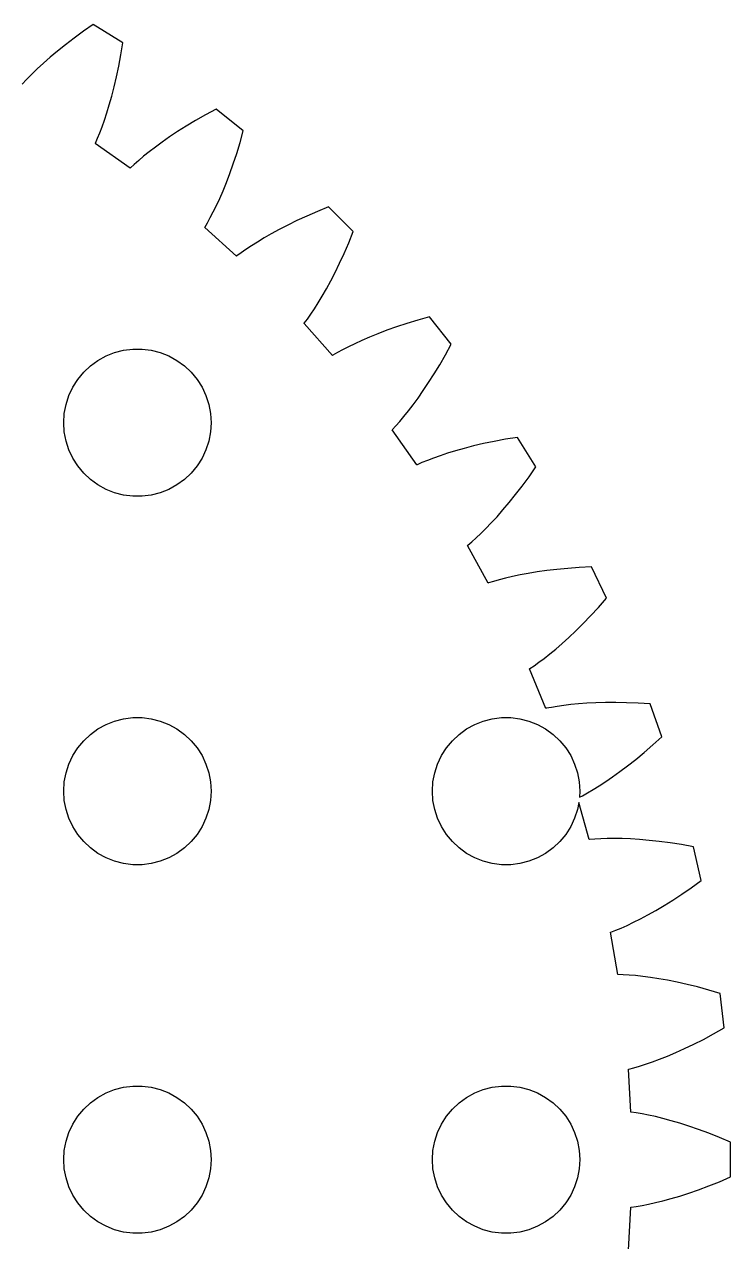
# Model space of a CAD drawing. Header units: metres. Extents: x -54 to 54, y -54 to 54.
# Drawn here: x 25.4 to 54.14, y -3.34 to 46.22 of the extents above; entities that cross this region are included whole.
import ezdxf

# ---------------------------------------------------------------- set-up
doc = ezdxf.new("R2010")
doc.units = ezdxf.units.M

msp = doc.modelspace()

# ---------------------------------------------------------------- linework, layer by layer
for p, q in [((28.2038, 46.2158), (27.7992, 45.9333)), ((29.4018, 45.463), (28.2038, 46.2158)), ((27.4215, 45.6567), (27.0705, 45.3871)), ((27.7992, 45.9333), (27.4215, 45.6567)), ((26.7454, 45.1255), (26.4457, 44.873)), ((27.0705, 45.3871), (26.7454, 45.1255)), ((29.3229, 44.9759), (29.4018, 45.463)), ((26.1709, 44.6306), (25.9204, 44.3992)), ((26.4457, 44.873), (26.1709, 44.6306)), ((29.2375, 44.5157), (29.3229, 44.9759)), ((25.6934, 44.1799), (25.4894, 43.9736)), ((25.9204, 44.3992), (25.6934, 44.1799)), ((29.1469, 44.0824), (29.2375, 44.5157)), ((25.4894, 43.9736), (25.3075, 43.7811)), ((28.9548, 43.2965), (29.0523, 43.676)), ((29.0523, 43.676), (29.1469, 44.0824)), ((28.8556, 42.9437), (28.9548, 43.2965)), ((28.7559, 42.6176), (28.8556, 42.9437)), ((33.201, 42.7674), (32.7673, 42.532)), ((34.3072, 41.8852), (33.201, 42.7674)), ((28.5594, 42.0445), (28.6568, 42.3179)), ((28.6568, 42.3179), (28.7559, 42.6176)), ((32.3611, 42.2994), (31.982, 42.0708)), ((32.7673, 42.532), (32.3611, 42.2994)), ((28.3744, 41.5755), (28.4649, 41.7972)), ((28.4649, 41.7972), (28.5594, 42.0445)), ((31.3036, 41.6299), (31.0034, 41.4198)), ((31.6297, 41.8473), (31.3036, 41.6299)), ((31.982, 42.0708), (31.6297, 41.8473)), ((34.1742, 41.41), (34.3072, 41.8852)), ((28.2835, 41.3711), (28.2891, 41.3792)), ((29.7056, 40.357), (28.2835, 41.3711)), ((28.2891, 41.3792), (28.3744, 41.5755)), ((30.7286, 41.2179), (30.4785, 41.0254)), ((31.0034, 41.4198), (30.7286, 41.2179)), ((34.0379, 40.9622), (34.1742, 41.41)), ((30.0503, 40.6723), (29.8709, 40.5137)), ((30.2526, 40.8432), (30.0503, 40.6723)), ((30.4785, 41.0254), (30.2526, 40.8432)), ((33.8993, 40.5418), (34.0379, 40.9622)), ((29.7139, 40.3683), (29.7056, 40.357)), ((29.8709, 40.5137), (29.7139, 40.3683)), ((33.6205, 39.7823), (33.7598, 40.1485)), ((33.7598, 40.1485), (33.8993, 40.5418)), ((33.4824, 39.4429), (33.6205, 39.7823)), ((33.3467, 39.13), (33.4824, 39.4429)), ((33.0873, 38.5825), (33.2147, 38.8433)), ((33.2147, 38.8433), (33.3467, 39.13)), ((37.7806, 38.7811), (37.3233, 38.5958)), ((38.7811, 37.7806), (37.7806, 38.7811)), ((32.851, 38.1371), (32.9657, 38.3473)), ((32.9657, 38.3473), (33.0873, 38.5825)), ((36.4913, 38.2254), (36.1162, 38.0428)), ((36.8936, 38.4101), (36.4913, 38.2254)), ((37.3233, 38.5958), (36.8936, 38.4101)), ((32.7377, 37.9442), (32.7442, 37.9517)), ((34.0373, 36.7773), (32.7377, 37.9442)), ((32.7442, 37.9517), (32.851, 38.1371)), ((35.446, 37.688), (35.1503, 37.5182)), ((35.7679, 37.8633), (35.446, 37.688)), ((36.1162, 38.0428), (35.7679, 37.8633)), ((38.5958, 37.3233), (38.7811, 37.7806)), ((34.6353, 37.1991), (34.4152, 37.052)), ((34.8802, 37.3549), (34.6353, 37.1991)), ((35.1503, 37.5182), (34.8802, 37.3549)), ((38.4101, 36.8936), (38.5958, 37.3233)), ((34.0469, 36.7876), (34.0373, 36.7773)), ((34.2192, 36.9144), (34.0469, 36.7876)), ((34.4152, 37.052), (34.2192, 36.9144)), ((38.2254, 36.4913), (38.4101, 36.8936)), ((38.0428, 36.1162), (38.2254, 36.4913)), ((37.688, 35.446), (37.8633, 35.7679)), ((37.8633, 35.7679), (38.0428, 36.1162)), ((37.5182, 35.1503), (37.688, 35.446)), ((37.1991, 34.6353), (37.3549, 34.8802)), ((37.3549, 34.8802), (37.5182, 35.1503)), ((36.7876, 34.0469), (36.9144, 34.2192)), ((36.9144, 34.2192), (37.052, 34.4152)), ((37.052, 34.4152), (37.1991, 34.6353)), ((41.8852, 34.3072), (41.41, 34.1742)), ((42.7674, 33.201), (41.8852, 34.3072)), ((36.7803, 34.0402), (36.7876, 34.0469)), ((37.9411, 32.735), (36.7803, 34.0402)), ((40.1485, 33.7598), (39.7823, 33.6205)), ((40.5418, 33.8993), (40.1485, 33.7598)), ((40.9622, 34.0379), (40.5418, 33.8993)), ((41.41, 34.1742), (40.9622, 34.0379)), ((38.8433, 33.2147), (38.5825, 33.0873)), ((39.13, 33.3467), (38.8433, 33.2147)), ((39.4429, 33.4824), (39.13, 33.3467)), ((39.7823, 33.6205), (39.4429, 33.4824)), ((28.3925, 32.533), (28.7227, 32.7145)), ((28.7227, 32.7145), (29.0729, 32.8532)), ((29.0729, 32.8532), (29.4379, 32.9469)), ((29.4379, 32.9469), (29.8116, 32.9941)), ((29.8116, 32.9941), (30.1884, 32.9941)), ((30.1884, 32.9941), (30.5621, 32.9469)), ((30.5621, 32.9469), (30.927, 32.8532)), ((30.927, 32.8532), (31.2773, 32.7145)), ((31.2773, 32.7145), (31.6075, 32.533)), ((37.9517, 32.7442), (37.9411, 32.735)), ((38.1371, 32.851), (37.9517, 32.7442)), ((38.3473, 32.9657), (38.1371, 32.851)), ((38.5825, 33.0873), (38.3473, 32.9657)), ((42.2994, 32.3611), (42.532, 32.7673)), ((42.532, 32.7673), (42.7674, 33.201)), ((27.8131, 32.0536), (28.0877, 32.3115)), ((28.0877, 32.3115), (28.3925, 32.533)), ((31.6075, 32.533), (31.9123, 32.3115)), ((31.9123, 32.3115), (32.1869, 32.0536)), ((42.0708, 31.982), (42.2994, 32.3611)), ((27.3711, 31.4453), (27.5729, 31.7634)), ((27.5729, 31.7634), (27.8131, 32.0536)), ((32.1869, 32.0536), (32.427, 31.7634)), ((32.427, 31.7634), (32.6289, 31.4453)), ((41.8473, 31.6297), (42.0708, 31.982)), ((27.2107, 31.1044), (27.3711, 31.4453)), ((32.6289, 31.4453), (32.7893, 31.1044)), ((41.4198, 31.0034), (41.6299, 31.3036)), ((41.6299, 31.3036), (41.8473, 31.6297)), ((27.0237, 30.376), (27.0942, 30.7461)), ((27.0942, 30.7461), (27.2107, 31.1044)), ((32.7893, 31.1044), (32.9057, 30.7461)), ((32.9057, 30.7461), (32.9763, 30.376)), ((41.0254, 30.4785), (41.2179, 30.7286)), ((41.2179, 30.7286), (41.4198, 31.0034)), ((27, 30), (27.0237, 30.376)), ((32.9763, 30.376), (33, 30)), ((40.6723, 30.0503), (40.8432, 30.2526)), ((40.8432, 30.2526), (41.0254, 30.4785)), ((27.0237, 29.624), (27, 30)), ((33, 30), (32.9763, 29.624)), ((40.3683, 29.7139), (40.5137, 29.8709)), ((40.5137, 29.8709), (40.6723, 30.0503)), ((27.0942, 29.2539), (27.0237, 29.624)), ((27.2107, 28.8956), (27.0942, 29.2539)), ((32.9057, 29.2539), (32.7893, 28.8956)), ((32.9763, 29.624), (32.9057, 29.2539)), ((40.3603, 29.708), (40.3683, 29.7139)), ((41.3677, 28.2811), (40.3603, 29.708)), ((44.9759, 29.3229), (44.5157, 29.2375)), ((45.463, 29.4018), (44.9759, 29.3229)), ((46.2158, 28.2038), (45.463, 29.4018)), ((27.3711, 28.5547), (27.2107, 28.8956)), ((32.7893, 28.8956), (32.6289, 28.5547)), ((42.6176, 28.7559), (42.3179, 28.6568)), ((42.9437, 28.8556), (42.6176, 28.7559)), ((43.2965, 28.9548), (42.9437, 28.8556)), ((43.676, 29.0523), (43.2965, 28.9548)), ((44.0824, 29.1469), (43.676, 29.0523)), ((44.5157, 29.2375), (44.0824, 29.1469)), ((27.5729, 28.2366), (27.3711, 28.5547)), ((32.6289, 28.5547), (32.427, 28.2366)), ((41.3792, 28.2891), (41.3677, 28.2811)), ((41.5755, 28.3744), (41.3792, 28.2891)), ((41.7972, 28.4649), (41.5755, 28.3744)), ((42.0445, 28.5594), (41.7972, 28.4649)), ((42.3179, 28.6568), (42.0445, 28.5594)), ((27.8131, 27.9464), (27.5729, 28.2366)), ((28.0877, 27.6884), (27.8131, 27.9464)), ((32.1869, 27.9464), (31.9123, 27.6884)), ((32.427, 28.2366), (32.1869, 27.9464)), ((45.6567, 27.4215), (45.9333, 27.7992)), ((45.9333, 27.7992), (46.2158, 28.2038)), ((28.3925, 27.467), (28.0877, 27.6884)), ((28.7227, 27.2855), (28.3925, 27.467)), ((29.0729, 27.1468), (28.7227, 27.2855)), ((31.2773, 27.2855), (30.927, 27.1468)), ((31.6075, 27.467), (31.2773, 27.2855)), ((31.9123, 27.6884), (31.6075, 27.467)), ((45.3871, 27.0705), (45.6567, 27.4215)), ((29.4379, 27.0531), (29.0729, 27.1468)), ((29.8116, 27.0059), (29.4379, 27.0531)), ((30.1884, 27.0059), (29.8116, 27.0059)), ((30.5621, 27.0531), (30.1884, 27.0059)), ((30.927, 27.1468), (30.5621, 27.0531)), ((45.1255, 26.7454), (45.3871, 27.0705)), ((44.6306, 26.1709), (44.873, 26.4457)), ((44.873, 26.4457), (45.1255, 26.7454)), ((44.1799, 25.6934), (44.3992, 25.9204)), ((44.3992, 25.9204), (44.6306, 26.1709)), ((43.6034, 25.147), (43.7811, 25.3075)), ((43.7811, 25.3075), (43.9736, 25.4894)), ((43.9736, 25.4894), (44.1799, 25.6934)), ((43.4328, 25.0023), (43.4414, 25.0072)), ((44.274, 23.4716), (43.4328, 25.0023)), ((43.4414, 25.0072), (43.6034, 25.147)), ((45.5693, 23.8034), (45.2604, 23.7385)), ((45.9045, 23.866), (45.5693, 23.8034)), ((46.2661, 23.9251), (45.9045, 23.866)), ((46.6542, 23.9795), (46.2661, 23.9251)), ((47.0686, 24.028), (46.6542, 23.9795)), ((47.5093, 24.0695), (47.0686, 24.028)), ((47.9762, 24.1028), (47.5093, 24.0695)), ((48.4691, 24.1267), (47.9762, 24.1028)), ((49.083, 22.8519), (48.4691, 24.1267)), ((44.2864, 23.4782), (44.274, 23.4716)), ((44.491, 23.541), (44.2864, 23.4782)), ((44.7214, 23.6061), (44.491, 23.541)), ((44.9778, 23.6723), (44.7214, 23.6061)), ((45.2604, 23.7385), (44.9778, 23.6723)), ((48.757, 22.4815), (49.083, 22.8519)), ((48.4399, 22.1372), (48.757, 22.4815)), ((47.8363, 21.5247), (48.1327, 21.8185)), ((48.1327, 21.8185), (48.4399, 22.1372)), ((47.5519, 21.2552), (47.8363, 21.5247)), ((47.0222, 20.7863), (47.2802, 21.0093)), ((47.2802, 21.0093), (47.5519, 21.2552)), ((46.3393, 20.2464), (46.551, 20.4056)), ((46.551, 20.4056), (46.7789, 20.5853)), ((46.7789, 20.5853), (47.0222, 20.7863)), ((45.9591, 19.9822), (45.9681, 19.9861)), ((46.6236, 18.3669), (45.9591, 19.9822)), ((45.9681, 19.9861), (46.1448, 20.1069)), ((46.1448, 20.1069), (46.3393, 20.2464)), ((46.6367, 18.3721), (46.6236, 18.3669)), ((46.847, 18.4116), (46.6367, 18.3721)), ((47.0833, 18.4505), (46.847, 18.4116)), ((47.3455, 18.4875), (47.0833, 18.4505)), ((47.6337, 18.5217), (47.3455, 18.4875)), ((47.9479, 18.5516), (47.6337, 18.5217)), ((48.288, 18.5763), (47.9479, 18.5516)), ((48.654, 18.5945), (48.288, 18.5763)), ((49.0457, 18.6051), (48.654, 18.5945)), ((49.463, 18.6069), (49.0457, 18.6051)), ((49.9055, 18.5988), (49.463, 18.6069)), ((50.3732, 18.5796), (49.9055, 18.5988)), ((50.8657, 18.5482), (50.3732, 18.5796)), ((51.333, 17.2127), (50.8657, 18.5482)), ((28.7227, 17.7145), (29.0729, 17.8532)), ((29.0729, 17.8532), (29.4379, 17.9469)), ((29.4379, 17.9469), (29.8116, 17.9941)), ((29.8116, 17.9941), (30.1884, 17.9941)), ((30.1884, 17.9941), (30.5621, 17.9469)), ((30.5621, 17.9469), (30.927, 17.8532)), ((30.927, 17.8532), (31.2773, 17.7145)), ((43.7227, 17.7145), (44.0729, 17.8532)), ((44.0729, 17.8532), (44.4379, 17.9469)), ((44.4379, 17.9469), (44.8116, 17.9941)), ((44.8116, 17.9941), (45.1884, 17.9941)), ((45.1884, 17.9941), (45.5621, 17.9469)), ((45.5621, 17.9469), (45.927, 17.8532)), ((45.927, 17.8532), (46.2773, 17.7145)), ((28.0877, 17.3115), (28.3925, 17.533)), ((28.3925, 17.533), (28.7227, 17.7145)), ((31.2773, 17.7145), (31.6075, 17.533)), ((31.6075, 17.533), (31.9123, 17.3115)), ((43.0877, 17.3115), (43.3925, 17.533)), ((43.3925, 17.533), (43.7227, 17.7145)), ((46.2773, 17.7145), (46.6075, 17.533)), ((46.6075, 17.533), (46.9123, 17.3115)), ((27.5729, 16.7634), (27.8131, 17.0536)), ((27.8131, 17.0536), (28.0877, 17.3115)), ((31.9123, 17.3115), (32.1869, 17.0536)), ((32.1869, 17.0536), (32.427, 16.7634)), ((42.5729, 16.7634), (42.8131, 17.0536)), ((42.8131, 17.0536), (43.0877, 17.3115)), ((46.9123, 17.3115), (47.1869, 17.0536)), ((47.1869, 17.0536), (47.427, 16.7634)), ((50.6139, 16.5744), (50.9676, 16.8811)), ((50.9676, 16.8811), (51.333, 17.2127)), ((27.2107, 16.1044), (27.3711, 16.4453)), ((27.3711, 16.4453), (27.5729, 16.7634)), ((32.427, 16.7634), (32.6289, 16.4453)), ((32.6289, 16.4453), (32.7893, 16.1044)), ((42.2107, 16.1044), (42.3711, 16.4453)), ((42.3711, 16.4453), (42.5729, 16.7634)), ((47.427, 16.7634), (47.6289, 16.4453)), ((47.6289, 16.4453), (47.7893, 16.1044)), ((50.2729, 16.2922), (50.6139, 16.5744)), ((27.0942, 15.7461), (27.2107, 16.1044)), ((32.7893, 16.1044), (32.9057, 15.7461)), ((42.0942, 15.7461), (42.2107, 16.1044)), ((47.7893, 16.1044), (47.9057, 15.7461)), ((49.6327, 15.7975), (49.9456, 16.0334)), ((49.9456, 16.0334), (50.2729, 16.2922)), ((27, 15), (27.0237, 15.376)), ((27.0237, 15.376), (27.0942, 15.7461)), ((32.9057, 15.7461), (32.9763, 15.376)), ((32.9763, 15.376), (33, 15)), ((42, 15), (42.0237, 15.376)), ((42.0237, 15.376), (42.0942, 15.7461)), ((47.9057, 15.7461), (47.9763, 15.376)), ((47.9763, 15.376), (48, 15)), ((48.7896, 15.2183), (49.0539, 15.3908)), ((49.0539, 15.3908), (49.3352, 15.5835)), ((49.3352, 15.5835), (49.6327, 15.7975)), ((27.0237, 14.624), (27, 15)), ((33, 15), (32.9763, 14.624)), ((42.0237, 14.624), (42, 15)), ((48, 15), (47.9842, 14.7494)), ((48.1059, 14.8139), (48.3148, 14.9308)), ((48.3148, 14.9308), (48.543, 15.0652)), ((48.543, 15.0652), (48.7896, 15.2183)), ((27.0942, 14.2539), (27.0237, 14.624)), ((32.9763, 14.624), (32.9057, 14.2539)), ((42.0942, 14.2539), (42.0237, 14.624)), ((47.9586, 14.5312), (47.9057, 14.2539)), ((48.3869, 13.0312), (47.9586, 14.5312)), ((47.9842, 14.7494), (48.1059, 14.8139)), ((27.2107, 13.8956), (27.0942, 14.2539)), ((27.3711, 13.5547), (27.2107, 13.8956)), ((32.7893, 13.8956), (32.6289, 13.5547)), ((32.9057, 14.2539), (32.7893, 13.8956)), ((42.2107, 13.8956), (42.0942, 14.2539)), ((42.3711, 13.5547), (42.2107, 13.8956)), ((47.7893, 13.8956), (47.6289, 13.5547)), ((47.9057, 14.2539), (47.7893, 13.8956)), ((27.5729, 13.2366), (27.3711, 13.5547)), ((32.6289, 13.5547), (32.427, 13.2366)), ((42.5729, 13.2366), (42.3711, 13.5547)), ((47.6289, 13.5547), (47.427, 13.2366)), ((27.8131, 12.9464), (27.5729, 13.2366)), ((28.0877, 12.6884), (27.8131, 12.9464)), ((32.1869, 12.9464), (31.9123, 12.6884)), ((32.427, 13.2366), (32.1869, 12.9464)), ((42.8131, 12.9464), (42.5729, 13.2366)), ((43.0877, 12.6884), (42.8131, 12.9464)), ((47.1869, 12.9464), (46.9123, 12.6884)), ((47.427, 13.2366), (47.1869, 12.9464)), ((48.4005, 13.0349), (48.3869, 13.0312)), ((48.6139, 13.0506), (48.4005, 13.0349)), ((48.853, 13.0628), (48.6139, 13.0506)), ((49.1177, 13.0703), (48.853, 13.0628)), ((49.4079, 13.0719), (49.1177, 13.0703)), ((49.7235, 13.0665), (49.4079, 13.0719)), ((50.0643, 13.0529), (49.7235, 13.0665)), ((50.43, 13.0301), (50.0643, 13.0529)), ((50.8204, 12.9967), (50.43, 13.0301)), ((51.2352, 12.9518), (50.8204, 12.9967)), ((51.6741, 12.8942), (51.2352, 12.9518)), ((52.1367, 12.8228), (51.6741, 12.8942)), ((28.3925, 12.467), (28.0877, 12.6884)), ((28.7227, 12.2855), (28.3925, 12.467)), ((31.6075, 12.467), (31.2773, 12.2855)), ((31.9123, 12.6884), (31.6075, 12.467)), ((43.3925, 12.467), (43.0877, 12.6884)), ((43.7227, 12.2855), (43.3925, 12.467)), ((46.6075, 12.467), (46.2773, 12.2855)), ((46.9123, 12.6884), (46.6075, 12.467)), ((52.6226, 12.7364), (52.1367, 12.8228)), ((52.9374, 11.357), (52.6226, 12.7364)), ((29.0729, 12.1468), (28.7227, 12.2855)), ((29.4379, 12.0531), (29.0729, 12.1468)), ((29.8116, 12.0059), (29.4379, 12.0531)), ((30.1884, 12.0059), (29.8116, 12.0059)), ((30.5621, 12.0531), (30.1884, 12.0059)), ((30.927, 12.1468), (30.5621, 12.0531)), ((31.2773, 12.2855), (30.927, 12.1468)), ((44.0729, 12.1468), (43.7227, 12.2855)), ((44.4379, 12.0531), (44.0729, 12.1468)), ((44.8116, 12.0059), (44.4379, 12.0531)), ((45.1884, 12.0059), (44.8116, 12.0059)), ((45.5621, 12.0531), (45.1884, 12.0059)), ((45.927, 12.1468), (45.5621, 12.0531)), ((46.2773, 12.2855), (45.927, 12.1468)), ((52.1514, 10.8033), (52.5372, 11.0684)), ((52.5372, 11.0684), (52.9374, 11.357)), ((51.4267, 10.3405), (51.7809, 10.5609)), ((51.7809, 10.5609), (52.1514, 10.8033)), ((50.4687, 9.80168), (50.7698, 9.96176)), ((50.7698, 9.96176), (51.0894, 10.1411)), ((51.0894, 10.1411), (51.4267, 10.3405)), ((49.4621, 9.33456), (49.6828, 9.42732)), ((49.6828, 9.42732), (49.9245, 9.53543)), ((49.9245, 9.53543), (50.1867, 9.6599)), ((50.1867, 9.6599), (50.4687, 9.80168)), ((49.2532, 9.25433), (49.2629, 9.25615)), ((49.5417, 7.53168), (49.2532, 9.25433)), ((49.2629, 9.25615), (49.4621, 9.33456)), ((49.5556, 7.53378), (49.5417, 7.53168)), ((49.7694, 7.52553), (49.5556, 7.53378)), ((50.0084, 7.51086), (49.7694, 7.52553)), ((50.2723, 7.48868), (50.0084, 7.51086)), ((50.5608, 7.45778), (50.2723, 7.48868)), ((50.8738, 7.41708), (50.5608, 7.45778)), ((51.2109, 7.36545), (50.8738, 7.41708)), ((51.5718, 7.30177), (51.2109, 7.36545)), ((51.9561, 7.22493), (51.5718, 7.30177)), ((52.3632, 7.13385), (51.9561, 7.22493)), ((52.7929, 7.02747), (52.3632, 7.13385)), ((53.2446, 6.90468), (52.7929, 7.02747)), ((53.7177, 6.76447), (53.2446, 6.90468)), ((53.8762, 5.35844), (53.7177, 6.76447)), ((53.0331, 4.89624), (53.4461, 5.11647)), ((53.4461, 5.11647), (53.8762, 5.35844)), ((51.9036, 4.35709), (52.2611, 4.51752)), ((52.2611, 4.51752), (52.6378, 4.69691)), ((52.6378, 4.69691), (53.0331, 4.89624)), ((50.6782, 3.88571), (50.9527, 3.98003)), ((50.9527, 3.98003), (51.2488, 4.08936)), ((51.2488, 4.08936), (51.5659, 4.21471)), ((51.5659, 4.21471), (51.9036, 4.35709)), ((49.9797, 3.6815), (49.9895, 3.68224)), ((50.0735, 1.93741), (49.9797, 3.6815)), ((49.9895, 3.68224), (50.1962, 3.73788)), ((50.1962, 3.73788), (50.4259, 3.80534)), ((50.4259, 3.80534), (50.6782, 3.88571)), ((29.4379, 2.94685), (29.8116, 2.99408)), ((29.8116, 2.99408), (30.1884, 2.99408)), ((30.1884, 2.99408), (30.5621, 2.94685)), ((44.4379, 2.94685), (44.8116, 2.99408)), ((44.8116, 2.99408), (45.1884, 2.99408)), ((45.1884, 2.99408), (45.5621, 2.94685)), ((28.0877, 2.31154), (28.3925, 2.53297)), ((28.3925, 2.53297), (28.7227, 2.71448)), ((28.7227, 2.71448), (29.0729, 2.85316)), ((29.0729, 2.85316), (29.4379, 2.94685)), ((30.5621, 2.94685), (30.927, 2.85316)), ((30.927, 2.85316), (31.2773, 2.71448)), ((31.2773, 2.71448), (31.6075, 2.53297)), ((31.6075, 2.53297), (31.9123, 2.31154)), ((43.0877, 2.31154), (43.3925, 2.53297)), ((43.3925, 2.53297), (43.7227, 2.71448)), ((43.7227, 2.71448), (44.0729, 2.85316)), ((44.0729, 2.85316), (44.4379, 2.94685)), ((45.5621, 2.94685), (45.927, 2.85316)), ((45.927, 2.85316), (46.2773, 2.71448)), ((46.2773, 2.71448), (46.6075, 2.53297)), ((46.6075, 2.53297), (46.9123, 2.31154)), ((27.5729, 1.76335), (27.8131, 2.05363)), ((27.8131, 2.05363), (28.0877, 2.31154)), ((31.9123, 2.31154), (32.1869, 2.05363)), ((32.1869, 2.05363), (32.427, 1.76335)), ((42.5729, 1.76335), (42.8131, 2.05363)), ((42.8131, 2.05363), (43.0877, 2.31154)), ((46.9123, 2.31154), (47.1869, 2.05363)), ((47.1869, 2.05363), (47.427, 1.76335)), ((27.3711, 1.44525), (27.5729, 1.76335)), ((32.427, 1.76335), (32.6289, 1.44525)), ((42.3711, 1.44525), (42.5729, 1.76335)), ((47.427, 1.76335), (47.6289, 1.44525)), ((50.0875, 1.93796), (50.0735, 1.93741)), ((50.2991, 1.90581), (50.0875, 1.93796)), ((50.5349, 1.86449), (50.2991, 1.90581)), ((50.7946, 1.81288), (50.5349, 1.86449)), ((51.0779, 1.74988), (50.7946, 1.81288)), ((51.3844, 1.67439), (51.0779, 1.74988)), ((51.7136, 1.58534), (51.3844, 1.67439)), ((52.0651, 1.48166), (51.7136, 1.58534)), ((27.0942, 0.746063), (27.2107, 1.10437)), ((27.2107, 1.10437), (27.3711, 1.44525)), ((32.6289, 1.44525), (32.7893, 1.10437)), ((32.7893, 1.10437), (32.9057, 0.746063)), ((42.0942, 0.746063), (42.2107, 1.10437)), ((42.2107, 1.10437), (42.3711, 1.44525)), ((47.6289, 1.44525), (47.7893, 1.10437)), ((47.7893, 1.10437), (47.9057, 0.746063)), ((52.4383, 1.36227), (52.0651, 1.48166)), ((52.8327, 1.22618), (52.4383, 1.36227)), ((53.2478, 1.07236), (52.8327, 1.22618)), ((53.6829, 0.899765), (53.2478, 1.07236)), ((27.0237, 0.375992), (27.0942, 0.746063)), ((32.9057, 0.746063), (32.9763, 0.375992)), ((42.0237, 0.375992), (42.0942, 0.746063)), ((47.9057, 0.746063), (47.9763, 0.375992)), ((54.1374, 0.707458), (53.6829, 0.899765)), ((54.1374, -0.707458), (54.1374, 0.707458)), ((27, 0), (27.0237, 0.375992)), ((27.0237, -0.375992), (27, 0)), ((32.9763, 0.375992), (33, 0)), ((33, 0), (32.9763, -0.375992)), ((42, 0), (42.0237, 0.375992)), ((42.0237, -0.375992), (42, 0)), ((47.9763, 0.375992), (48, 0)), ((48, 0), (47.9763, -0.375992)), ((27.0942, -0.746063), (27.0237, -0.375992)), ((32.9763, -0.375992), (32.9057, -0.746063)), ((42.0942, -0.746063), (42.0237, -0.375992)), ((47.9763, -0.375992), (47.9057, -0.746063)), ((27.2107, -1.10437), (27.0942, -0.746063)), ((32.9057, -0.746063), (32.7893, -1.10437)), ((42.2107, -1.10437), (42.0942, -0.746063)), ((47.9057, -0.746063), (47.7893, -1.10437)), ((53.2478, -1.07236), (53.6829, -0.899765)), ((53.6829, -0.899765), (54.1374, -0.707458)), ((27.3711, -1.44525), (27.2107, -1.10437)), ((27.5729, -1.76335), (27.3711, -1.44525)), ((32.6289, -1.44525), (32.427, -1.76335)), ((32.7893, -1.10437), (32.6289, -1.44525)), ((42.3711, -1.44525), (42.2107, -1.10437)), ((42.5729, -1.76335), (42.3711, -1.44525)), ((47.6289, -1.44525), (47.427, -1.76335)), ((47.7893, -1.10437), (47.6289, -1.44525)), ((51.7136, -1.58534), (52.0651, -1.48166)), ((52.0651, -1.48166), (52.4383, -1.36227)), ((52.4383, -1.36227), (52.8327, -1.22618)), ((52.8327, -1.22618), (53.2478, -1.07236)), ((27.8131, -2.05363), (27.5729, -1.76335)), ((32.427, -1.76335), (32.1869, -2.05363)), ((42.8131, -2.05363), (42.5729, -1.76335)), ((47.427, -1.76335), (47.1869, -2.05363)), ((49.9756, -3.6812), (50.0776, -1.93758)), ((50.0776, -1.93758), (50.0875, -1.93796)), ((50.0875, -1.93796), (50.2991, -1.90581)), ((50.2991, -1.90581), (50.5349, -1.86449)), ((50.5349, -1.86449), (50.7946, -1.81288)), ((50.7946, -1.81288), (51.0779, -1.74988)), ((51.0779, -1.74988), (51.3844, -1.67439)), ((51.3844, -1.67439), (51.7136, -1.58534)), ((28.0877, -2.31154), (27.8131, -2.05363)), ((28.3925, -2.53297), (28.0877, -2.31154)), ((31.9123, -2.31154), (31.6075, -2.53297)), ((32.1869, -2.05363), (31.9123, -2.31154)), ((43.0877, -2.31154), (42.8131, -2.05363)), ((43.3925, -2.53297), (43.0877, -2.31154)), ((46.9123, -2.31154), (46.6075, -2.53297)), ((47.1869, -2.05363), (46.9123, -2.31154)), ((28.7227, -2.71448), (28.3925, -2.53297)), ((29.0729, -2.85316), (28.7227, -2.71448)), ((29.4379, -2.94685), (29.0729, -2.85316)), ((29.8116, -2.99408), (29.4379, -2.94685)), ((30.5621, -2.94685), (30.1884, -2.99408)), ((30.927, -2.85316), (30.5621, -2.94685)), ((31.2773, -2.71448), (30.927, -2.85316)), ((31.6075, -2.53297), (31.2773, -2.71448)), ((43.7227, -2.71448), (43.3925, -2.53297)), ((44.0729, -2.85316), (43.7227, -2.71448)), ((44.4379, -2.94685), (44.0729, -2.85316)), ((44.8116, -2.99408), (44.4379, -2.94685)), ((45.5621, -2.94685), (45.1884, -2.99408)), ((45.927, -2.85316), (45.5621, -2.94685)), ((46.2773, -2.71448), (45.927, -2.85316)), ((46.6075, -2.53297), (46.2773, -2.71448)), ((30.1884, -2.99408), (29.8116, -2.99408)), ((45.1884, -2.99408), (44.8116, -2.99408))]:
    msp.add_line(p, q)

doc.saveas('drawing.dxf')
